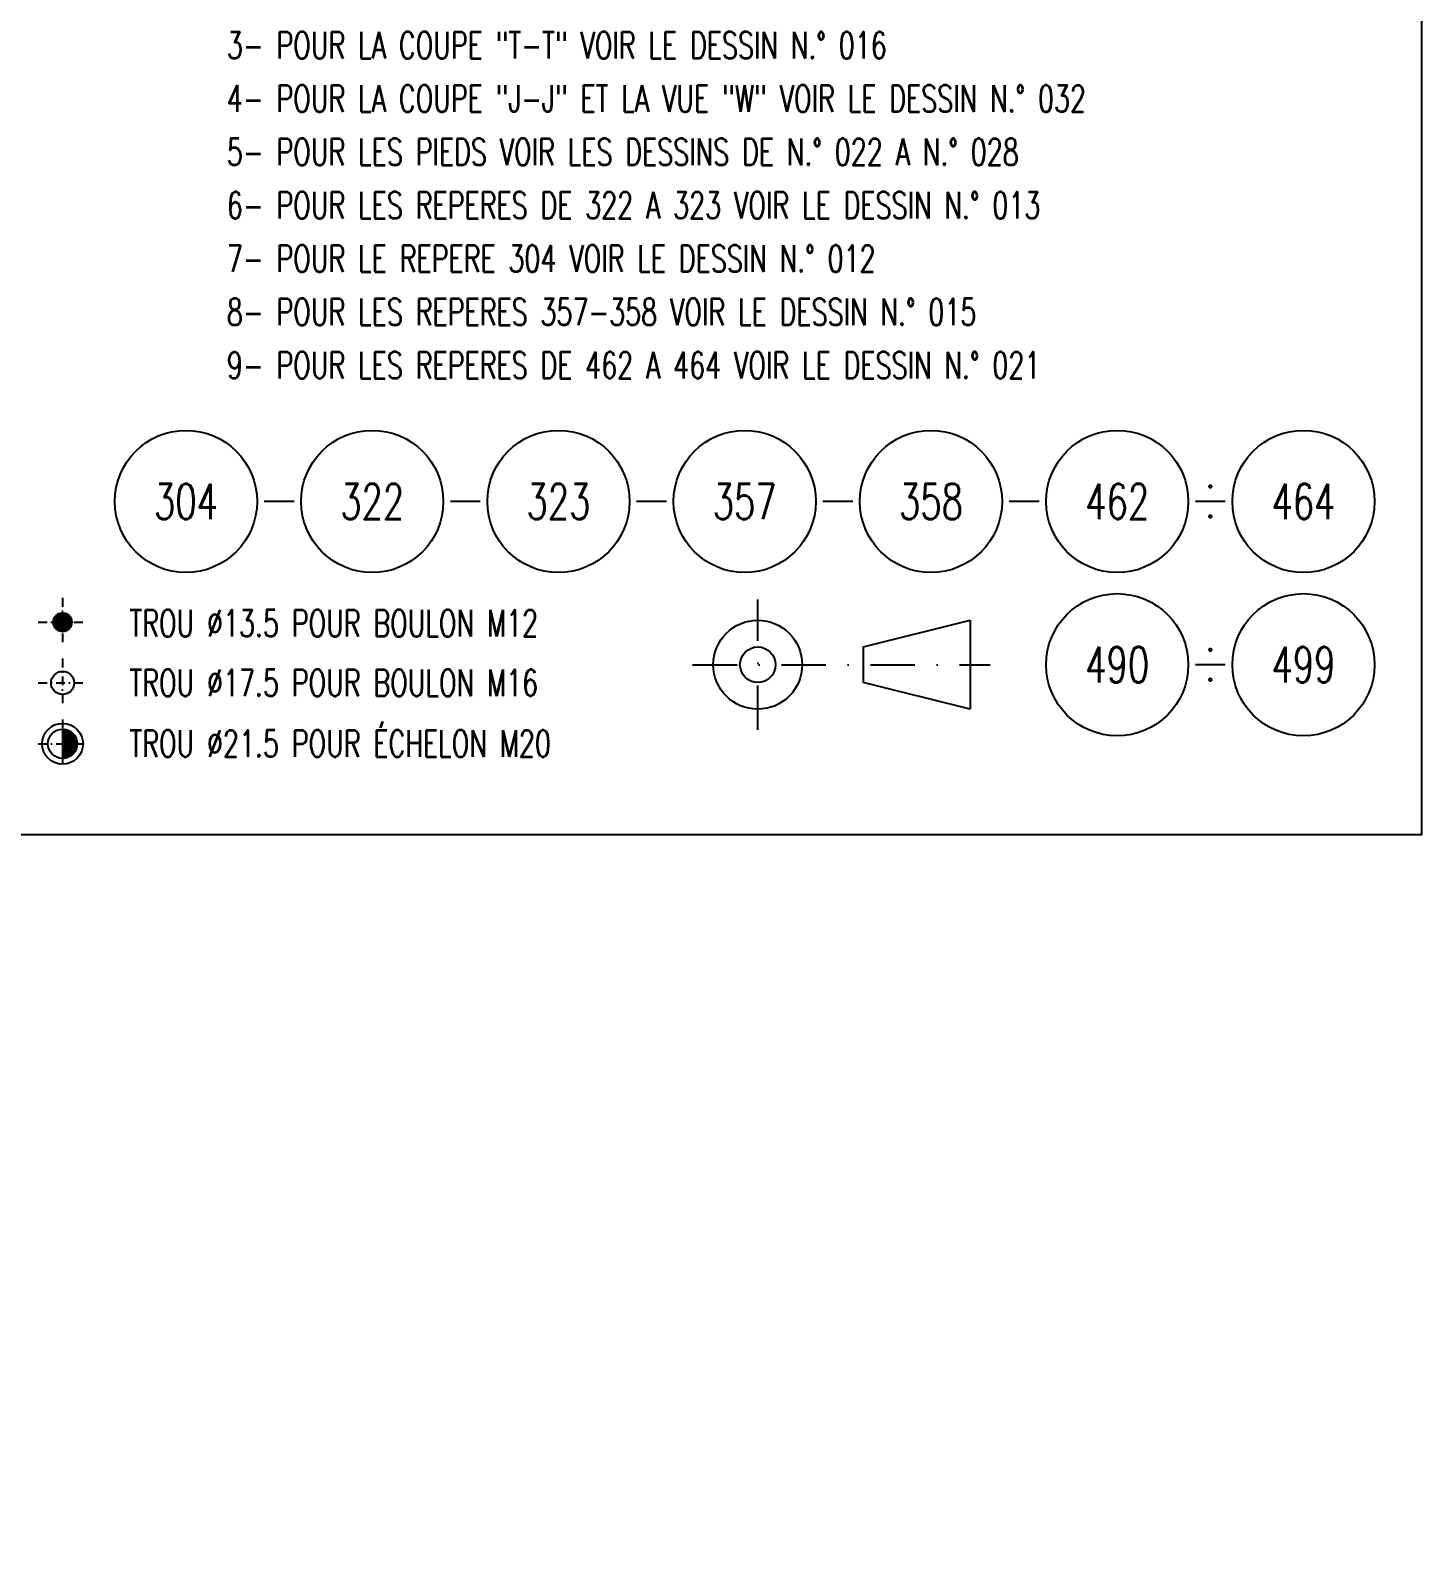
# Model space of a CAD drawing. Extents: x 142141 to 158361, y -163675 to -152195.
# Drawn here: x 155230 to 158361, y -163675 to -160266 of the extents above; entities that cross this region are included whole.
import ezdxf
from ezdxf.enums import TextEntityAlignment as Align

# ---------------------------------------------------------------- set-up
doc = ezdxf.new("R2010")
doc.units = 0
doc.header["$LTSCALE"] = 200
doc.header["$MEASUREMENT"] = 0
doc.linetypes.add('DASHDOT', pattern=[1, 0.5, -0.25, 0, -0.25])
doc.layers.get('0').update_dxf_attribs({"linetype": 'CONTINUOUS'})
for name, color, linetype in [('BOLLINI_1', 7, 'CONTINUOUS'), ('LM', 7, 'CONTINUOUS'), ('LS', 7, 'CONTINUOUS'), ('MZ', 6, 'DASHDOT')]:
    doc.layers.add(name, color=color, linetype=linetype)
doc.styles.add('RQL', font='ROMANS8.SHX', dxfattribs={"width": 0.7})
doc.styles.add('RS', font='ROMANS8.shx', dxfattribs={"width": 0.7})

# ---------------------------------------------------------------- blocks, each defined once
blk = doc.blocks.new('xxx')
blk.add_circle((0, 0), 8)
at = {"color": 3, "style": 'RQL', "width": 0.7}
blk.add_attdef('POS', text='', height=4, dxfattribs=at).set_placement((0, 0), align=Align.MIDDLE)
at = {"style": 'RQL', "width": 0.7, "flags": 1}
for tag, p in [('POS1', (-0.39, -5.42)), ('TIPO', (-0.39, -8.66))]:
    blk.add_attdef(tag, p, '', height=2, dxfattribs=at)
blk = doc.blocks.new('12')
at = {"color": 0}
for p, q in [((-1, 0.06), (-0.06, 1)), ((-1, 0.01), (-0.01, 1)), ((-1, -0.03), (0.03, 1)), ((-1, -0.07), (0.07, 1)), ((0.09, -1), (-1, 0.09)), ((0.05, -1), (-1, 0.05)), ((0, -1), (-1, 0)), ((-0.99, 0.16), (-0.16, 0.99)), ((-0.99, 0.11), (-0.11, 0.99)), ((-0.99, -0.11), (0.11, 0.99)), ((-0.99, -0.15), (0.15, 0.99)), ((0.17, -0.99), (-0.99, 0.17)), ((0.13, -0.99), (-0.99, 0.13)), ((-0.98, 0.22), (-0.22, 0.98)), ((-0.98, -0.19), (0.19, 0.98)), ((0.21, -0.98), (-0.98, 0.21)), ((-0.97, -0.23), (0.23, 0.97)), ((0.24, -0.97), (-0.97, 0.24)), ((-0.96, 0.28), (-0.28, 0.96)), ((-0.96, -0.27), (0.27, 0.96)), ((0.28, -0.96), (-0.96, 0.28)), ((-0.95, -0.3), (0.3, 0.95)), ((0.31, -0.95), (-0.95, 0.31)), ((-0.94, 0.34), (-0.34, 0.94)), ((-0.94, -0.33), (0.33, 0.94)), ((0.35, -0.94), (-0.94, 0.35)), ((-0.93, -0.37), (0.37, 0.93)), ((0.38, -0.93), (-0.93, 0.38)), ((-0.92, -0.4), (0.4, 0.92)), ((-0.91, 0.42), (-0.42, 0.91)), ((0.41, -0.91), (-0.91, 0.41)), ((-0.9, -0.43), (0.43, 0.9)), ((0.44, -0.9), (-0.9, 0.44)), ((-0.89, -0.46), (0.46, 0.89)), ((0.47, -0.88), (-0.88, 0.47)), ((-0.87, -0.49), (0.49, 0.87)), ((0.5, -0.87), (-0.87, 0.5)), ((-0.86, 0.52), (-0.52, 0.86)), ((-0.86, -0.52), (0.52, 0.86)), ((0.53, -0.85), (-0.85, 0.53)), ((-0.84, -0.54), (0.54, 0.84)), ((0.55, -0.83), (-0.83, 0.55)), ((-0.82, -0.57), (0.57, 0.82)), ((0.58, -0.81), (-0.81, 0.58)), ((-0.8, -0.6), (0.6, 0.8)), ((0.61, -0.79), (-0.79, 0.61)), ((-0.78, -0.62), (0.62, 0.78)), ((0.63, -0.78), (-0.78, 0.63)), ((-0.76, -0.65), (0.65, 0.76)), ((0.66, -0.75), (-0.75, 0.66)), ((-0.74, -0.67), (0.67, 0.74)), ((0.68, -0.73), (-0.73, 0.68)), ((-0.72, -0.69), (0.69, 0.72)), ((0.7, -0.71), (-0.71, 0.7)), ((-0.7, -0.72), (0.72, 0.7)), ((0.73, -0.69), (-0.69, 0.73)), ((0.75, -0.67), (-0.67, 0.75)), ((-0.67, -0.74), (0.74, 0.67)), ((-0.65, -0.76), (0.76, 0.65)), ((0.77, -0.64), (-0.64, 0.77)), ((-0.63, -0.78), (0.78, 0.63)), ((0.79, -0.62), (-0.62, 0.79)), ((-0.6, -0.8), (0.8, 0.6)), ((0.81, -0.59), (-0.59, 0.81)), ((-0.57, -0.82), (0.82, 0.57)), ((0.83, -0.56), (-0.56, 0.83)), ((-0.55, -0.84), (0.84, 0.55)), ((0.84, -0.54), (-0.54, 0.84)), ((-0.52, -0.85), (0.85, 0.52)), ((0.86, -0.51), (-0.51, 0.86)), ((-0.49, -0.87), (0.87, 0.49)), ((0.88, -0.48), (-0.48, 0.88)), ((-0.46, -0.89), (0.89, 0.46)), ((0.89, -0.45), (-0.45, 0.89)), ((-0.43, -0.9), (0.9, 0.43)), ((0.91, -0.42), (-0.42, 0.91)), ((-0.4, -0.92), (0.92, 0.4)), ((0.92, -0.39), (-0.39, 0.92)), ((-0.37, -0.93), (0.93, 0.37)), ((0.93, -0.36), (-0.36, 0.93)), ((-0.34, -0.94), (0.94, 0.34)), ((0.95, -0.33), (-0.33, 0.95)), ((-0.3, -0.95), (0.95, 0.3)), ((0.96, -0.29), (-0.29, 0.96)), ((-0.27, -0.96), (0.96, 0.27)), ((0.97, -0.26), (-0.26, 0.97)), ((-0.23, -0.97), (0.97, 0.23)), ((0.98, -0.22), (-0.22, 0.98)), ((-0.2, -0.98), (0.98, 0.2)), ((0.98, -0.18), (-0.18, 0.98)), ((-0.16, -0.99), (0.99, 0.16)), ((0.99, -0.14), (-0.14, 0.99)), ((-0.12, -0.99), (0.99, 0.12)), ((0.99, -0.1), (-0.1, 0.99)), ((-0.08, -1), (1, 0.08)), ((1, -0.06), (-0.06, 1)), ((-0.04, -1), (1, 0.04)), ((1, -0.02), (-0.02, 1)), ((1, 0.02), (0.02, 1)), ((1, 0.07), (0.07, 1)), ((0.99, 0.12), (0.12, 0.99)), ((0.98, 0.17), (0.17, 0.98)), ((0.97, 0.23), (0.23, 0.97)), ((0.96, 0.29), (0.29, 0.96)), ((0.93, 0.36), (0.36, 0.93)), ((0.9, 0.44), (0.44, 0.9)), ((0.84, 0.55), (0.55, 0.84)), ((-0.04, -1), (-1, -0.04)), ((-0.09, -1), (-1, -0.09)), ((-0.14, -0.99), (-0.99, -0.14)), ((-0.2, -0.98), (-0.98, -0.2)), ((-0.25, -0.97), (-0.97, -0.25)), ((-0.32, -0.95), (-0.95, -0.32)), ((-0.39, -0.92), (-0.92, -0.39)), ((-0.48, -0.88), (-0.88, -0.48)), ((-0.6, -0.8), (-0.8, -0.6)), ((0.01, -1), (1, -0.01)), ((0.05, -1), (1, -0.05)), ((0.1, -0.99), (0.99, -0.1)), ((0.15, -0.99), (0.99, -0.15)), ((0.21, -0.98), (0.98, -0.21)), ((0.27, -0.96), (0.96, -0.27)), ((0.33, -0.94), (0.94, -0.33)), ((0.41, -0.91), (0.91, -0.41)), ((0.5, -0.87), (0.87, -0.5)), ((0.66, -0.75), (0.75, -0.66))]:
    blk.add_line(p, q, dxfattribs=at)
blk.add_circle((0, 0), 1)
blk = doc.blocks.new('16')
blk.add_circle((0, 0), 1)
blk = doc.blocks.new('20')
at = {"color": 0}
for p, q in [((0, 0.98), (0.02, 1)), ((0, 0.94), (0.06, 1)), ((1, -0.01), (0, 0.99)), ((0, 0.89), (0.1, 0.99)), ((0, 0.85), (0.14, 0.99)), ((0, 0.8), (0.18, 0.98)), ((0, 0.76), (0.22, 0.98)), ((0, 0.71), (0.25, 0.97)), ((0, 0.67), (0.29, 0.96)), ((1, -0.05), (0, 0.95)), ((0, 0.62), (0.32, 0.95)), ((0, 0.58), (0.36, 0.93)), ((0, 0.53), (0.39, 0.92)), ((0, 0.49), (0.42, 0.91)), ((1, -0.09), (0, 0.9)), ((0, 0.44), (0.45, 0.89)), ((0, 0.4), (0.48, 0.88)), ((0.99, -0.13), (0, 0.86)), ((0, 0.35), (0.51, 0.86)), ((0, 0.31), (0.54, 0.84)), ((0, 0.26), (0.56, 0.83)), ((0.99, -0.17), (0, 0.81)), ((0, 0.22), (0.59, 0.81)), ((0, 0.17), (0.61, 0.79)), ((0.98, -0.21), (0, 0.77)), ((0, 0.13), (0.64, 0.77)), ((0, 0.08), (0.66, 0.75)), ((0, 0.04), (0.69, 0.73)), ((0.97, -0.25), (0, 0.72)), ((0, -0.01), (0.71, 0.7)), ((0.96, -0.28), (0, 0.68)), ((0, -0.05), (0.73, 0.68)), ((0, -0.1), (0.75, 0.66)), ((0.95, -0.32), (0, 0.63)), ((0, -0.14), (0.77, 0.63)), ((0, -0.19), (0.79, 0.61)), ((0.94, -0.35), (0, 0.59)), ((0, -0.23), (0.81, 0.58)), ((0, -0.28), (0.83, 0.56)), ((0.92, -0.38), (0, 0.54)), ((0, -0.32), (0.85, 0.53)), ((0.91, -0.41), (0, 0.5)), ((0, -0.36), (0.87, 0.5)), ((0, -0.41), (0.88, 0.47)), ((0.9, -0.44), (0, 0.45)), ((0, -0.45), (0.9, 0.44)), ((0.88, -0.47), (0, 0.41)), ((0, -0.5), (0.91, 0.41)), ((0, -0.54), (0.92, 0.38)), ((0.87, -0.5), (0, 0.36)), ((0, -0.59), (0.94, 0.35)), ((0.85, -0.53), (0, 0.32)), ((0, -0.63), (0.95, 0.31)), ((0, -0.68), (0.96, 0.28)), ((0.83, -0.56), (0, 0.27)), ((0, -0.72), (0.97, 0.25)), ((0.81, -0.58), (0, 0.23)), ((0, -0.77), (0.98, 0.21)), ((0.79, -0.61), (0, 0.18)), ((0, -0.81), (0.99, 0.17)), ((0.77, -0.63), (0, 0.14)), ((0, -0.86), (0.99, 0.13)), ((0.75, -0.66), (0, 0.09)), ((0, -0.9), (1, 0.09)), ((0.73, -0.68), (0, 0.05)), ((0, -0.95), (1, 0.05)), ((0.71, -0.7), (0, 0.01)), ((0, -0.99), (1, 0.01)), ((1, 0.04), (0.04, 1)), ((1, 0.09), (0.09, 1)), ((0.99, 0.14), (0.14, 0.99)), ((0.98, 0.19), (0.19, 0.98)), ((0.97, 0.25), (0.25, 0.97)), ((0.95, 0.31), (0.31, 0.95)), ((0.92, 0.38), (0.38, 0.92)), ((0.88, 0.47), (0.47, 0.88)), ((0.81, 0.59), (0.59, 0.81)), ((0.69, -0.73), (0, -0.04)), ((0.66, -0.75), (0, -0.08)), ((0.64, -0.77), (0, -0.13)), ((0.61, -0.79), (0, -0.17)), ((0.59, -0.81), (0, -0.22)), ((0.56, -0.83), (0, -0.26)), ((0.54, -0.84), (0, -0.31)), ((0.51, -0.86), (0, -0.35)), ((0.48, -0.88), (0, -0.4)), ((0.45, -0.89), (0, -0.44)), ((0.42, -0.91), (0, -0.49)), ((0.39, -0.92), (0, -0.53)), ((0.36, -0.93), (0, -0.58)), ((0.32, -0.95), (0, -0.62)), ((0.29, -0.96), (0, -0.67)), ((0.25, -0.97), (0, -0.71)), ((0.22, -0.98), (0, -0.76)), ((0.18, -0.98), (0, -0.8)), ((0.14, -0.99), (0, -0.85)), ((0.1, -0.99), (0, -0.89)), ((0.04, -1), (1, -0.04)), ((0.09, -1), (1, -0.09)), ((0.14, -0.99), (0.99, -0.14)), ((0.19, -0.98), (0.98, -0.19)), ((0.25, -0.97), (0.97, -0.25)), ((0.31, -0.95), (0.95, -0.31)), ((0.38, -0.92), (0.92, -0.38)), ((0.47, -0.88), (0.88, -0.47)), ((0.59, -0.81), (0.81, -0.59))]:
    blk.add_line(p, q, dxfattribs=at)
blk.add_line((0, 1), (0, -1))
blk.add_circle((0, 0), 1)

msp = doc.modelspace()

# ---------------------------------------------------------------- linework, layer by layer
at = {"color": 0}
for p, q in [((157104.142, -161653.329), (157344.578, -161593.329)), ((157344.578, -161593.329), (157344.578, -161793.329)), ((157104.142, -161653.329), (157104.142, -161733.329)), ((157344.578, -161793.329), (157104.142, -161733.329))]:
    msp.add_line(p, q, dxfattribs=at)
for radius in [100, 40]:
    msp.add_circle((156866.87, -161693.329), radius, dxfattribs=at)
at = {"layer": 'LS', "color": 0}
for p, q in [((155823.35, -161325.943), (155756.015, -161325.943)), ((156242.476, -161325.943), (156175.141, -161325.943)), ((156661.602, -161325.943), (156594.267, -161325.943)), ((157080.728, -161325.943), (157013.393, -161325.943)), ((157499.853, -161325.943), (157432.519, -161325.943)), ((157918.979, -161325.943), (157851.644, -161325.943)), ((157918.979, -161693.329), (157851.644, -161693.329))]:
    msp.add_line(p, q, dxfattribs=at)
at = {"layer": 'LS', "color": 8}
msp.add_lwpolyline([(142140.931, -152195.489), (142140.931, -163675.489), (154860.931, -163675.489), (154860.931, -162075.489), (158360.931, -162075.489), (158360.931, -152195.489), (142140.931, -152195.489)], close=True, dxfattribs=at)
at = {"layer": 'LS', "color": 0, "const_width": 4.5}
for points in [[(157882.562, -161292.275, 1), (157888.062, -161292.275, 1)], [(157882.562, -161359.61, 1), (157888.062, -161359.61, 1)], [(157882.562, -161659.662, 1), (157888.062, -161659.662, 1)], [(157882.562, -161726.997, 1), (157888.062, -161726.997, 1)]]:
    msp.add_lwpolyline(points, format="xyb", close=True, dxfattribs=at)
at = {"layer": 'LS', "color": 0}
msp.add_circle((155302.519, -161871.184), 45.935, dxfattribs=at)
at = {"layer": 'MZ', "ltscale": 0.2}
for p, q in [((155302.519, -161542.671), (155302.519, -161652.389)), ((155247.66, -161597.53), (155357.378, -161597.53)), ((155302.519, -161679.498), (155302.519, -161789.216)), ((155302.519, -161679.498), (155302.519, -161789.216)), ((155247.66, -161734.357), (155357.378, -161734.357)), ((155247.66, -161734.357), (155357.378, -161734.357)), ((155302.519, -161816.325), (155302.519, -161926.043)), ((155247.66, -161871.184), (155357.378, -161871.184))]:
    msp.add_line(p, q, dxfattribs=at)
at = {"layer": 'MZ'}
for p, q in [((156866.87, -161839.936), (156866.87, -161546.722)), ((156720.263, -161693.329), (157389.773, -161693.329))]:
    msp.add_line(p, q, dxfattribs=at)

# ---------------------------------------------------------------- block references
at = {"layer": 'BOLLINI_1', "xscale": 19.9979999999973, "yscale": 19.9979999999973, "zscale": 19.9979999999973}
for p, values in [((155580.12, -161325.943), {'POS': '304'}), ((155999.246, -161325.943), {'POS': '322'}), ((156418.372, -161325.943), {'POS': '323'}), ((156837.497, -161325.943), {'POS': '357'}), ((157256.623, -161325.943), {'POS': '358'}), ((157675.749, -161325.943), {'POS': '462'}), ((158094.875, -161325.943), {'POS': '464'}), ((157675.749, -161693.329), {'POS': '490'}), ((158094.875, -161693.329), {'POS': '499'})]:
    msp.add_blockref('xxx', p, dxfattribs=at).add_auto_attribs(values)
at = {"layer": 'LM'}
for name, p, xscale, yscale, zscale, rotation in [('12', (155302.519, -161597.53), 20.79999999947743, 20.79999999947743, 20.79999999947743, 344.7569620653314), ('16', (155302.519, -161734.357), 26.00000000012995, 26.00000000012995, 26.00000000012995, 280.755082505952)]:
    msp.add_blockref(name, p, dxfattribs=dict(at, xscale=xscale, yscale=yscale, zscale=zscale, rotation=rotation))
at = {"layer": 'LM', "xscale": 32.90000000036427, "yscale": 32.90000000036427, "zscale": 32.90000000036427}
msp.add_blockref('20', (155302.519, -161871.184), dxfattribs=at)

# ---------------------------------------------------------------- texts
at = {"layer": 'LM', "style": 'RS', "width": 0.7}
for s, p in [('3- POUR LA COUPE "T-T" VOIR LE DESSIN N.° 016', (155672.168, -160329.505)), ('4- POUR LA COUPE "J-J" ET LA VUE "W" VOIR LE DESSIN N.° 032', (155672.168, -160449.505))]:
    msp.add_text(s, height=60, dxfattribs=at).set_placement(p)
at = {"layer": 'LM', "color": 0, "style": 'RS', "width": 0.7}
for s, p in [('5- POUR LES PIEDS VOIR LES DESSINS DE N.° 022 A N.° 028', (155672.168, -160569.505)), ('6- POUR LES REPERES DE 322 A 323 VOIR LE DESSIN N.° 013', (155672.168, -160689.505)), ('7- POUR LE REPERE 304 VOIR LE DESSIN N.° 012', (155672.168, -160809.505)), ('8- POUR LES REPERES 357-358 VOIR LE DESSIN N.° 015', (155672.168, -160929.505)), ('9- POUR LES REPERES DE 462 A 464 VOIR LE DESSIN N.° 021', (155672.168, -161049.505))]:
    msp.add_text(s, height=60, dxfattribs=at).set_placement(p)
at = {"layer": 'LM', "linetype": 'ByBlock', "style": 'RS', "width": 0.7}
for s, p in [('TROU %%C13.5 POUR BOULON M12', (155452.798, -161630.091)), ('TROU %%C17.5 POUR BOULON M16', (155452.837, -161763.874)), ('TROU %%C21.5 POUR ÉCHELON M20', (155452.811, -161900.7))]:
    msp.add_text(s, height=60, dxfattribs=at).set_placement(p)

doc.saveas('drawing.dxf')
